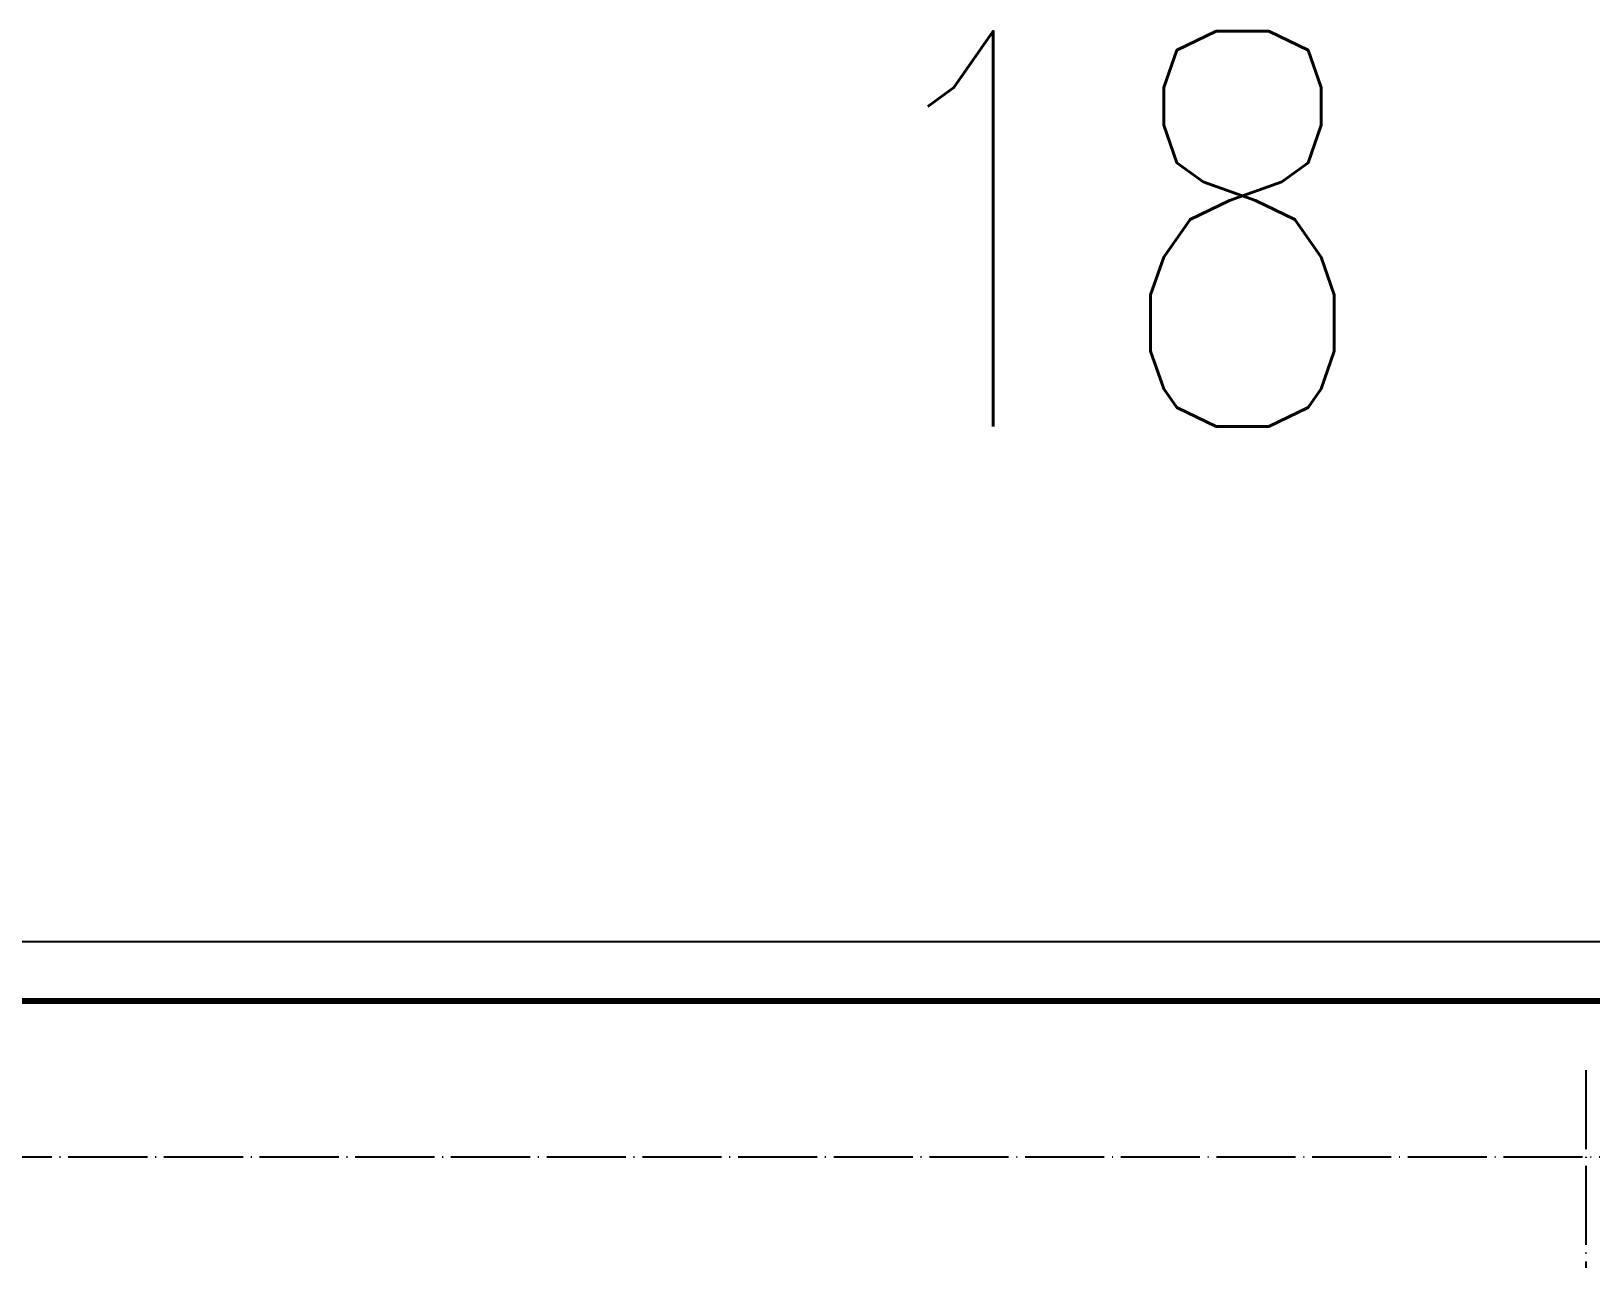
# Model space of a CAD drawing. Extents: x 6843040 to 15500510, y -6507076 to -4940511.
# Drawn here: x 7951121 to 7990571, y -5841193 to -5810138 of the extents above; entities that cross this region are included whole.
import ezdxf

# ---------------------------------------------------------------- set-up
doc = ezdxf.new("R2010")
doc.units = 0
doc.header["$LTSCALE"] = 1000
doc.header["$MEASUREMENT"] = 0
doc.linetypes.add('DOTE', pattern=[2.42, 2, -0.2, 0.02, -0.2])
for name, color, linetype in [('DOTE', 8, 'DOTE'), ('PUB_TEXT', 7, 'Continuous'), ('PUB_TITLE', 4, 'Continuous')]:
    doc.layers.add(name, color=color, linetype=linetype)
doc.styles.add('_HZTXT', font='SIMPLEX', dxfattribs={"width": 0.9, "bigfont": 'HZTXT'})

msp = doc.modelspace()

# ---------------------------------------------------------------- linework, layer by layer
at = {"layer": 'DOTE'}
for p, q in [((7990446.1, -5836417.4), (7990446.1, -5891367.3)), ((7920600, -5838617.4), (8063268.1, -5838617.4))]:
    msp.add_line(p, q, dxfattribs=at)
at = {"layer": 'PUB_TITLE'}
msp.add_lwpolyline([(7906927.5, -5959320.5), (8085277.5, -5959320.5), (8085277.5, -5833170.5), (7906927.5, -5833170.5)], close=True, dxfattribs=at)
at = {"layer": 'PUB_TITLE', "const_width": 150}
msp.add_lwpolyline([(7910677.5, -5957820.5), (8083777.5, -5957820.5), (8083777.5, -5834670.5), (7910677.5, -5834670.5)], close=True, dxfattribs=at)

# ---------------------------------------------------------------- texts
at = {"layer": 'PUB_TEXT', "style": '_HZTXT', "width": 0.774}
msp.add_text('18', height=10000, dxfattribs=at).set_placement((7971808.3, -5820137.8))

doc.saveas('drawing.dxf')
